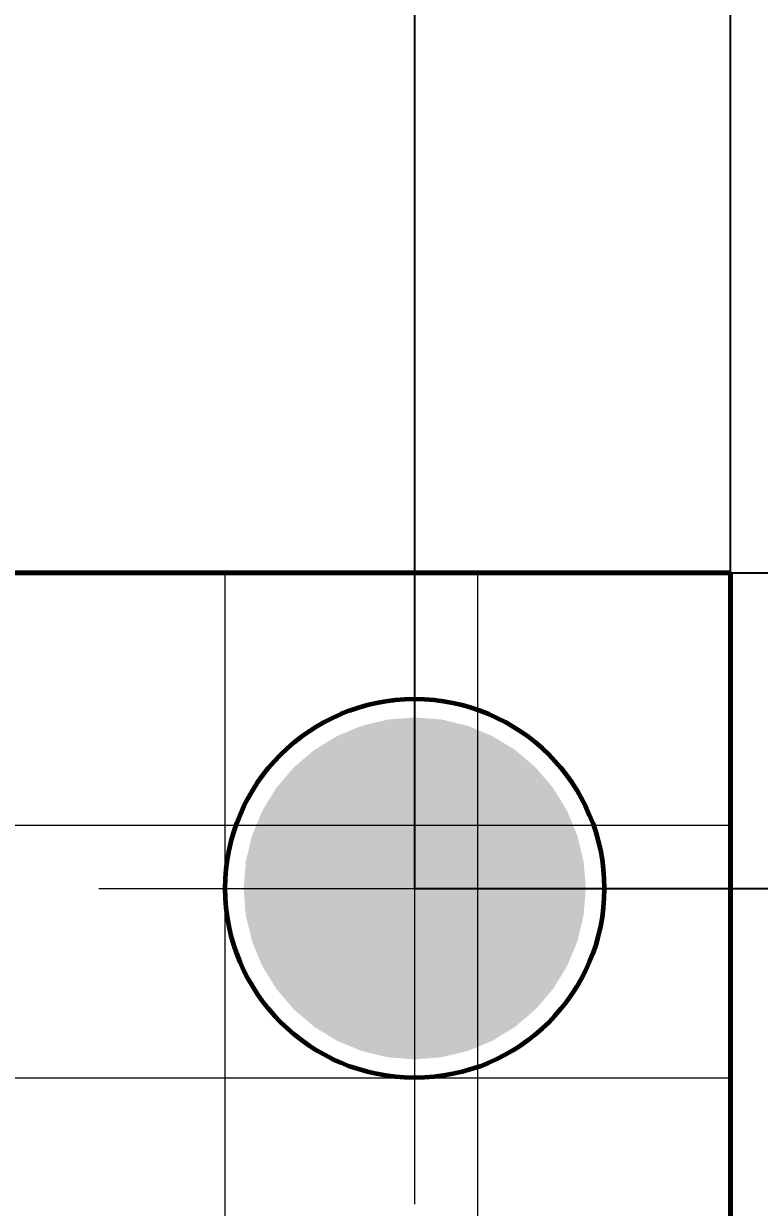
# Model space of a CAD drawing. Extents: x 260 to 1101, y 70 to 664.
# Drawn here: x 598.93 to 610.58, y 551.93 to 570.67 of the extents above; entities that cross this region are included whole.
import ezdxf

# ---------------------------------------------------------------- set-up
doc = ezdxf.new("R2010")
doc.units = 0
doc.header["$MEASUREMENT"] = 0
doc.layers.get('0').update_dxf_attribs({"linetype": 'CONTINUOUS', "lineweight": 15})
doc.layers.get('DEFPOINTS').update_dxf_attribs({"linetype": 'CONTINUOUS'})
doc.layers.add('PDF _Геометрия', color=7, linetype='CONTINUOUS')
doc.layers.add('PDF _Сплошная заливка', color=7, linetype='CONTINUOUS')
doc.styles.add('GOST type A0', font='', dxfattribs={"oblique": 15, "height": 3.5})
doc.styles.get('GOST type A0').set_extended_font_data('GOST type A')
doc.dimstyles.new('ГОСТ type A', dxfattribs={"dimtxt": 3.5, "dimasz": 3, "dimexe": 2, "dimexo": 0, "dimgap": 1, "dimtad": 1, "dimtoh": 1, "dimtxsty": 'GOST type A0', "dimcen": 0, "dimazin": 2, "dimtfac": 1, "dimtmove": 0, "dimatfit": 3, "dimfxl": 1, "dimarcsym": 0})

# ---------------------------------------------------------------- blocks, each defined once
blk = doc.blocks.new('*D4')
at = {"color": 0, "lineweight": -2, "transparency": 16777216}
for p, q in [((370.082, 561.979), (370.082, 583.979)), ((610.126, 561.979), (610.126, 583.979)), ((373.082, 581.979), (607.126, 581.979))]:
    blk.add_line(p, q, dxfattribs=at)
at = {"color": 0, "transparency": 16777216}
for points in [[(373.082, 582.479), (373.082, 581.479), (370.082, 581.979)], [(607.126, 582.479), (607.126, 581.479), (610.126, 581.979)]]:
    blk.add_solid(points, dxfattribs=at)
at = {"layer": 'DEFPOINTS', "color": 0, "transparency": 16777216}
for p in [(610.126, 581.979), (370.082, 561.979), (610.126, 561.979)]:
    blk.add_point(p, dxfattribs=at)
at = {"color": 0, "transparency": 16777216, "insert": (490.104, 584.992), "char_height": 3.5, "attachment_point": 5, "style": 'GOST type A0'}
blk.add_mtext('120±0,1', dxfattribs=at)
blk = doc.blocks.new('*D5')
at = {"color": 0, "lineweight": -2, "transparency": 16777216}
for p, q in [((375.083, 556.979), (375.083, 573.979)), ((605.126, 556.979), (605.126, 573.979)), ((378.083, 571.979), (602.126, 571.979))]:
    blk.add_line(p, q, dxfattribs=at)
at = {"color": 0, "transparency": 16777216}
for points in [[(378.083, 572.479), (378.083, 571.479), (375.083, 571.979)], [(602.126, 572.479), (602.126, 571.479), (605.126, 571.979)]]:
    blk.add_solid(points, dxfattribs=at)
at = {"layer": 'DEFPOINTS', "color": 0, "transparency": 16777216}
for p in [(605.126, 571.979), (375.083, 556.979), (605.126, 556.979)]:
    blk.add_point(p, dxfattribs=at)
at = {"color": 0, "transparency": 16777216, "insert": (490.104, 574.729), "char_height": 3.5, "attachment_point": 5, "style": 'GOST type A0'}
blk.add_mtext('115', dxfattribs=at)
blk = doc.blocks.new('*D6')
at = {"color": 0, "lineweight": -2, "transparency": 16777216}
for p, q in [((605.125, 556.979), (622.126, 556.979)), ((620.126, 553.979), (620.126, 409.979)), ((605.125, 406.979), (622.126, 406.979))]:
    blk.add_line(p, q, dxfattribs=at)
at = {"color": 0, "transparency": 16777216}
for points in [[(619.626, 553.979), (620.626, 553.979), (620.126, 556.979)], [(619.626, 409.979), (620.626, 409.979), (620.126, 406.979)]]:
    blk.add_solid(points, dxfattribs=at)
at = {"layer": 'DEFPOINTS', "color": 0, "transparency": 16777216}
for p in [(605.125, 556.979), (605.125, 406.979), (620.126, 406.979)]:
    blk.add_point(p, dxfattribs=at)
at = {"color": 0, "transparency": 16777216, "insert": (617.376, 481.979), "char_height": 3.5, "attachment_point": 5, "rotation": 90, "style": 'GOST type A0'}
blk.add_mtext('75', dxfattribs=at)
blk = doc.blocks.new('*D7')
at = {"color": 0, "lineweight": -2, "transparency": 16777216}
for p, q in [((610.126, 561.979), (632.126, 561.979)), ((630.126, 558.979), (630.126, 404.979)), ((610.126, 401.979), (632.126, 401.979))]:
    blk.add_line(p, q, dxfattribs=at)
at = {"color": 0, "transparency": 16777216}
for points in [[(629.626, 558.979), (630.626, 558.979), (630.126, 561.979)], [(629.626, 404.979), (630.626, 404.979), (630.126, 401.979)]]:
    blk.add_solid(points, dxfattribs=at)
at = {"layer": 'DEFPOINTS', "color": 0, "transparency": 16777216}
for p in [(610.126, 561.979), (610.126, 401.979), (630.126, 401.979)]:
    blk.add_point(p, dxfattribs=at)
at = {"color": 0, "transparency": 16777216, "insert": (627.114, 481.979), "char_height": 3.5, "attachment_point": 5, "rotation": 90, "style": 'GOST type A0'}
blk.add_mtext('80±0,1', dxfattribs=at)
blk = doc.blocks.new('*D8')
at = {"color": 0, "lineweight": -2, "transparency": 16777216}
for p, q in [((605.126, 556.979), (605.126, 573.979)), ((610.126, 556.979), (610.126, 573.979)), ((602.126, 571.979), (599.126, 571.979)), ((605.126, 571.979), (610.126, 571.979)), ((613.126, 571.979), (616.126, 571.979))]:
    blk.add_line(p, q, dxfattribs=at)
at = {"color": 0, "transparency": 16777216}
for points in [[(602.126, 572.479), (602.126, 571.479), (605.126, 571.979)], [(613.126, 572.479), (613.126, 571.479), (610.126, 571.979)]]:
    blk.add_solid(points, dxfattribs=at)
at = {"layer": 'DEFPOINTS', "color": 0, "transparency": 16777216}
for p in [(610.126, 571.979), (605.126, 556.979), (610.126, 556.979)]:
    blk.add_point(p, dxfattribs=at)
at = {"color": 0, "transparency": 16777216, "insert": (607.626, 574.992), "char_height": 3.5, "attachment_point": 5, "style": 'GOST type A0'}
blk.add_mtext('2,5', dxfattribs=at)
blk = doc.blocks.new('*D9')
at = {"color": 0, "lineweight": -2, "transparency": 16777216}
for p, q in [((620.126, 564.979), (620.126, 567.979)), ((605.126, 561.979), (622.126, 561.979)), ((620.126, 556.979), (620.126, 561.979)), ((605.126, 556.979), (622.126, 556.979)), ((620.126, 553.979), (620.126, 550.979))]:
    blk.add_line(p, q, dxfattribs=at)
at = {"color": 0, "transparency": 16777216}
for points in [[(619.626, 564.979), (620.626, 564.979), (620.126, 561.979)], [(619.626, 553.979), (620.626, 553.979), (620.126, 556.979)]]:
    blk.add_solid(points, dxfattribs=at)
at = {"layer": 'DEFPOINTS', "color": 0, "transparency": 16777216}
for p in [(605.126, 561.979), (620.126, 561.979), (605.126, 556.979)]:
    blk.add_point(p, dxfattribs=at)
at = {"color": 0, "transparency": 16777216, "insert": (617.114, 559.479), "char_height": 3.5, "attachment_point": 5, "rotation": 90, "style": 'GOST type A0'}
blk.add_mtext('2,5', dxfattribs=at)

msp = doc.modelspace()

# ---------------------------------------------------------------- hatches: boundary and pattern name
at = {"layer": 'PDF _Сплошная заливка', "true_color": 0xffffff, "transparency": 33554559}
for points in [[(602.417, 556.979), (602.45, 557.403), (602.549, 557.816), (602.712, 558.209), (602.934, 558.571), (603.21, 558.894), (603.533, 559.17), (603.896, 559.392), (604.288, 559.555), (604.702, 559.654), (605.126, 559.687), (605.126, 556.979)], [(605.126, 559.687), (605.549, 559.654), (605.963, 559.555), (606.355, 559.392), (606.718, 559.17), (607.041, 558.894), (607.317, 558.571), (607.539, 558.209), (607.702, 557.816), (607.801, 557.403), (607.834, 556.979), (605.126, 556.979)], [(605.126, 554.271), (604.702, 554.304), (604.288, 554.403), (603.896, 554.566), (603.533, 554.788), (603.21, 555.064), (602.934, 555.387), (602.712, 555.749), (602.549, 556.142), (602.45, 556.555), (602.417, 556.979), (605.126, 556.979)]]:
    msp.add_hatch(color=7, dxfattribs=at).paths.add_polyline_path(points)
at = {"layer": 'PDF _Сплошная заливка', "transparency": 33554559}
msp.add_hatch(color=256, dxfattribs=at).paths.add_polyline_path([(605.126, 556.979), (607.834, 556.979), (607.801, 556.555), (607.702, 556.142), (607.539, 555.749), (607.317, 555.387), (607.041, 555.064), (606.718, 554.788), (606.355, 554.566), (605.963, 554.403), (605.549, 554.304), (605.126, 554.271)])

# ---------------------------------------------------------------- linework, layer by layer
msp.add_line((610.126, 561.979), (620.126, 561.979))
at = {"layer": 'PDF _Геометрия', "lineweight": 20}
for points in [[(367.601, 401.979), (370.082, 401.979), (610.126, 401.979), (610.126, 561.979), (370.082, 561.979)], [(368.842, 401.979), (370.082, 401.979), (370.082, 561.979), (610.126, 561.979), (610.126, 401.979)], [(602.125, 399.499), (602.125, 401.979), (602.125, 561.979)], [(605.126, 551.979), (605.126, 561.979)], [(606.126, 400.739), (606.126, 401.979), (606.126, 561.979)], [(605.126, 552.279), (605.126, 561.679)], [(368.842, 557.979), (370.082, 557.979), (610.126, 557.979)], [(600.125, 556.979), (610.126, 556.979)], [(600.425, 556.979), (609.826, 556.979)], [(367.601, 553.979), (370.082, 553.979), (610.126, 553.979)]]:
    msp.add_lwpolyline(points, dxfattribs=at)
at = {"layer": 'PDF _Геометрия', "lineweight": 60}
for points in [[(370.082, 561.979), (370.082, 401.979), (610.126, 401.979), (610.126, 561.979)], [(610.126, 401.979), (370.082, 401.979), (610.126, 401.979), (610.126, 561.979)], [(610.126, 561.979), (370.082, 561.979), (370.082, 401.979), (370.082, 561.979)]]:
    msp.add_lwpolyline(points, close=True, dxfattribs=at)
for points in [[(370.082, 561.979), (610.126, 561.979)], [(610.126, 401.979), (610.126, 561.979)]]:
    msp.add_lwpolyline(points, dxfattribs=at)
at = {"layer": 'PDF _Геометрия', "lineweight": 0}
for points in [[(605.126, 561.979), (605.126, 561.979)], [(605.126, 561.979), (605.126, 561.979)], [(605.126, 561.979), (605.126, 561.979)], [(605.126, 561.979), (605.126, 561.979)], [(605.126, 561.979), (605.126, 561.979)], [(605.126, 561.979), (605.126, 561.979)], [(605.126, 561.979), (605.126, 561.979)], [(605.126, 561.979), (605.126, 561.979)], [(605.126, 561.979), (605.126, 561.979)], [(605.126, 561.979), (605.126, 561.979)], [(605.126, 561.979), (605.126, 561.979)], [(605.126, 561.979), (605.126, 561.979)], [(605.126, 561.979), (605.126, 561.979)], [(605.126, 561.979), (605.126, 561.979)], [(605.126, 561.979), (605.126, 561.979)], [(605.126, 561.979), (605.126, 561.979)], [(605.126, 561.979), (605.126, 561.979)], [(605.126, 561.979), (605.126, 561.979)], [(605.126, 561.979), (605.126, 561.979)], [(605.126, 561.979), (605.126, 561.979)], [(605.126, 561.979), (605.126, 561.979)], [(605.126, 561.979), (605.126, 561.979)], [(605.126, 561.979), (605.126, 561.979)], [(605.126, 561.979), (605.126, 561.979)], [(605.126, 561.979), (605.126, 561.979)], [(605.126, 561.979), (605.126, 561.979)], [(605.126, 561.979), (605.126, 561.979)], [(605.126, 561.979), (605.126, 561.979)], [(605.126, 561.979), (605.126, 561.979)], [(605.126, 561.979), (605.126, 561.979)], [(605.126, 561.979), (605.126, 561.979)], [(605.126, 561.979), (605.126, 561.979)], [(605.126, 561.979), (605.126, 561.979)], [(605.126, 561.979), (605.126, 561.979)], [(605.126, 561.979), (605.126, 561.979)], [(605.126, 561.979), (605.126, 561.979)], [(605.126, 561.979), (605.126, 561.979)], [(605.126, 561.979), (605.126, 561.979)], [(605.126, 561.979), (605.126, 561.979)], [(605.126, 561.979), (605.126, 561.979)], [(605.126, 561.979), (605.126, 561.979)], [(605.126, 561.979), (605.126, 561.979)], [(605.126, 561.979), (605.126, 561.979)], [(605.126, 561.979), (605.126, 561.979)], [(605.126, 561.979), (605.126, 561.979)], [(605.126, 561.979), (605.126, 561.979)], [(605.126, 561.979), (605.126, 561.979)], [(605.126, 561.979), (605.126, 561.979)], [(605.126, 561.979), (605.126, 561.979)], [(605.126, 561.979), (605.126, 561.979)], [(605.126, 561.979), (605.126, 561.979)], [(605.126, 561.979), (605.126, 561.979)], [(605.126, 561.979), (605.126, 561.979)], [(605.126, 561.979), (605.126, 561.979)], [(605.126, 561.979), (605.126, 561.979)], [(605.126, 561.979), (605.126, 561.979)], [(605.126, 561.979), (605.126, 561.979)], [(605.126, 561.979), (605.126, 561.979)], [(605.126, 561.979), (605.126, 561.979)], [(605.126, 561.979), (605.126, 561.979)], [(605.126, 561.979), (605.126, 561.979)], [(605.126, 561.979), (605.126, 561.979)], [(605.126, 561.979), (605.126, 561.979)], [(605.126, 561.979), (605.126, 561.979)], [(605.126, 561.979), (605.126, 561.979)], [(605.126, 561.979), (605.126, 561.979)], [(605.126, 561.979), (605.126, 561.979)], [(605.126, 561.979), (605.126, 561.979)], [(605.126, 561.979), (605.126, 561.979)], [(605.126, 561.979), (605.126, 561.979)], [(605.126, 561.979), (605.126, 561.979)], [(605.126, 561.979), (605.126, 561.979)], [(605.126, 561.979), (605.126, 561.979)], [(605.126, 561.979), (605.126, 561.979)], [(605.126, 561.979), (605.126, 561.979)], [(605.126, 561.979), (605.126, 561.979)], [(605.126, 561.979), (605.126, 561.979)], [(605.126, 561.979), (605.126, 561.979)], [(605.126, 561.979), (605.126, 561.979)], [(605.126, 561.979), (605.126, 561.979)], [(605.126, 561.979), (605.126, 561.979)], [(605.126, 561.979), (605.126, 561.979)], [(605.126, 561.979), (605.126, 561.979)], [(605.126, 561.979), (605.126, 561.979)], [(605.126, 561.979), (605.126, 561.979)], [(605.126, 561.979), (605.126, 561.979)], [(605.126, 561.979), (605.126, 561.979)], [(605.126, 561.979), (605.126, 561.979)], [(605.126, 561.979), (605.126, 561.979)], [(605.126, 561.979), (605.126, 561.979)], [(605.126, 561.979), (605.126, 561.979)], [(605.126, 561.979), (605.126, 561.979)], [(605.126, 561.979), (605.126, 561.979)], [(605.126, 561.979), (605.126, 561.979)], [(605.126, 561.979), (605.126, 561.979)], [(605.126, 561.979), (605.126, 561.979)], [(605.126, 561.979), (605.126, 561.979)], [(605.126, 561.979), (605.126, 561.979)], [(605.126, 561.979), (605.126, 561.979)], [(605.126, 561.979), (605.126, 561.979)], [(605.126, 561.979), (605.126, 561.979)], [(605.126, 561.979), (605.126, 561.979)], [(605.126, 561.979), (605.126, 561.979)], [(605.126, 561.979), (605.126, 561.979)], [(605.126, 561.979), (605.126, 561.979)], [(605.126, 561.979), (605.126, 561.979)], [(605.126, 561.979), (605.126, 561.979)], [(605.126, 561.979), (605.126, 561.979)], [(605.126, 561.979), (605.126, 561.979)], [(605.126, 561.979), (605.126, 561.979)], [(605.126, 561.979), (605.126, 561.979)], [(605.126, 561.979), (605.126, 561.979)], [(605.126, 561.979), (605.126, 561.979)], [(605.126, 561.979), (605.126, 561.979)], [(605.126, 561.979), (605.126, 561.979)], [(605.126, 561.979), (605.126, 561.979)], [(605.126, 561.979), (605.126, 561.979)], [(605.126, 561.979), (605.126, 561.979)], [(605.126, 561.979), (605.126, 561.979)], [(605.126, 561.979), (605.126, 561.979)], [(605.126, 561.979), (605.126, 561.979)], [(605.126, 561.979), (605.126, 561.979)], [(605.126, 561.979), (605.126, 561.979)], [(605.126, 561.979), (605.126, 561.979)], [(605.126, 561.979), (605.126, 561.979)], [(605.126, 561.979), (605.126, 561.979)], [(605.126, 561.979), (605.126, 561.979)], [(605.126, 561.979), (605.126, 561.979)], [(605.126, 561.979), (605.126, 561.979)], [(605.126, 561.979), (605.126, 561.979)], [(605.126, 561.979), (605.126, 561.979)], [(605.126, 561.979), (605.126, 561.979)], [(605.126, 561.979), (605.126, 561.979)], [(605.126, 561.979), (605.126, 561.979)], [(605.126, 561.979), (605.126, 561.979)], [(605.126, 561.979), (605.126, 561.979)], [(605.126, 561.979), (605.126, 561.979)], [(605.126, 561.979), (605.126, 561.979)], [(605.126, 561.979), (605.126, 561.979)], [(605.126, 561.979), (605.126, 561.979)], [(605.126, 561.979), (605.126, 561.979)], [(605.126, 561.979), (605.126, 561.979)], [(605.126, 561.979), (605.126, 561.979)], [(605.126, 561.979), (605.126, 561.979)], [(605.126, 561.979), (605.126, 561.979)], [(605.126, 561.979), (605.126, 561.979)], [(605.126, 561.979), (605.126, 561.979)], [(605.126, 561.979), (605.126, 561.979)], [(605.126, 561.979), (605.126, 561.979)], [(605.126, 561.979), (605.126, 561.979)], [(605.126, 561.979), (605.126, 561.979)], [(605.126, 561.979), (605.126, 561.979)], [(605.126, 561.979), (605.126, 561.979)], [(605.126, 561.979), (605.126, 561.979)], [(605.126, 561.979), (605.126, 561.979)], [(605.126, 561.979), (605.126, 561.979)], [(605.126, 561.979), (605.126, 561.979)], [(605.126, 561.979), (605.126, 561.979)], [(605.126, 561.979), (605.126, 561.979)], [(605.126, 561.979), (605.126, 561.979)], [(605.126, 561.979), (605.126, 561.979)], [(605.126, 561.979), (605.126, 561.979)], [(605.126, 561.979), (605.126, 561.979)], [(605.126, 561.979), (605.126, 561.979)], [(605.126, 561.979), (605.126, 561.979)], [(605.126, 561.979), (605.126, 561.979)], [(605.126, 561.979), (605.126, 561.979)], [(605.126, 561.979), (605.126, 561.979)], [(605.126, 561.979), (605.126, 561.979)], [(605.126, 561.979), (605.126, 561.979)], [(605.126, 561.979), (605.126, 561.979)], [(605.126, 561.979), (605.126, 561.979)], [(605.126, 561.979), (605.126, 561.979)], [(605.126, 561.979), (605.126, 561.979)], [(605.126, 561.979), (605.126, 561.979)], [(605.126, 561.979), (605.126, 561.979)], [(605.126, 561.979), (605.126, 561.979)], [(605.126, 561.979), (605.126, 561.979)], [(605.126, 561.979), (605.126, 561.979)], [(605.126, 561.979), (605.126, 561.979)], [(605.126, 561.979), (605.126, 561.979)], [(605.126, 561.979), (605.126, 561.979)], [(605.126, 561.979), (605.126, 561.979)], [(605.126, 561.979), (605.126, 561.979)], [(605.126, 561.979), (605.126, 561.979)], [(605.126, 561.979), (605.126, 561.979)], [(605.126, 561.979), (605.126, 561.979)], [(605.126, 561.979), (605.126, 561.979)], [(605.126, 561.979), (605.126, 561.979)], [(605.126, 561.979), (605.126, 561.979)], [(605.126, 561.979), (605.126, 561.979)], [(605.126, 561.979), (605.126, 561.979)], [(605.126, 561.979), (605.126, 561.979)], [(605.126, 561.979), (605.126, 561.979)], [(605.126, 561.979), (605.126, 561.979)], [(605.126, 561.979), (605.126, 561.979)], [(605.126, 561.979), (605.126, 561.979)], [(605.126, 561.979), (605.126, 561.979)], [(605.126, 561.979), (605.126, 561.979)], [(605.126, 561.979), (605.126, 561.979)], [(605.126, 561.979), (605.126, 561.979)], [(605.126, 561.979), (605.126, 561.979)], [(605.126, 561.979), (605.126, 561.979)], [(605.126, 561.979), (605.126, 561.979)], [(605.126, 561.979), (605.126, 561.979)], [(605.126, 561.979), (605.126, 561.979)], [(605.126, 561.979), (605.126, 561.979)], [(605.126, 561.979), (605.126, 561.979)], [(605.126, 561.979), (605.126, 561.979)], [(605.126, 561.979), (605.126, 561.979)], [(605.126, 561.979), (605.126, 561.979)], [(605.126, 561.979), (605.126, 561.979)], [(605.126, 561.979), (605.126, 561.979)], [(605.126, 561.979), (605.126, 561.979)], [(605.126, 561.979), (605.126, 561.979)], [(605.126, 561.979), (605.126, 561.979)], [(605.126, 561.979), (605.126, 561.979)], [(605.126, 561.979), (605.126, 561.979)], [(605.126, 561.979), (605.126, 561.979)], [(605.126, 561.979), (605.126, 561.979)], [(605.126, 561.979), (605.126, 561.979)], [(605.126, 561.979), (605.126, 561.979)], [(605.126, 561.979), (605.126, 561.979)], [(605.126, 561.979), (605.126, 561.979)], [(605.126, 561.979), (605.126, 561.979)], [(605.126, 561.979), (605.126, 561.979)], [(605.126, 561.979), (605.126, 561.979)], [(605.126, 561.979), (605.126, 561.979)], [(605.126, 561.979), (605.126, 561.979)], [(605.126, 561.979), (605.126, 561.979)], [(605.126, 561.979), (605.126, 561.979)], [(605.126, 561.979), (605.126, 561.979)], [(605.126, 561.979), (605.126, 561.979)], [(605.126, 561.979), (605.126, 561.979)], [(605.126, 561.979), (605.126, 561.979)], [(605.126, 561.979), (605.126, 561.979)], [(605.126, 561.979), (605.126, 561.979)], [(605.126, 561.979), (605.126, 561.979)], [(605.126, 561.979), (605.126, 561.979)], [(605.126, 561.979), (605.126, 561.979)], [(605.126, 561.979), (605.126, 561.979)], [(605.126, 561.979), (605.126, 561.979)], [(605.126, 561.979), (605.126, 561.979)], [(605.126, 561.979), (605.126, 561.979)], [(605.126, 561.979), (605.126, 561.979)], [(605.126, 561.979), (605.126, 561.979)], [(605.126, 561.979), (605.126, 561.979)], [(605.126, 561.979), (605.126, 561.979)], [(605.126, 561.979), (605.126, 561.979)], [(605.126, 561.979), (605.126, 561.979)], [(605.126, 561.979), (605.126, 561.979)], [(605.126, 561.979), (605.126, 561.979)], [(605.126, 561.979), (605.126, 561.979)], [(605.126, 561.979), (605.126, 561.979)], [(605.126, 561.979), (605.126, 561.979)], [(605.126, 561.979), (605.126, 561.979)], [(605.126, 561.979), (605.126, 561.979)], [(605.126, 561.979), (605.126, 561.979)], [(605.126, 561.979), (605.126, 561.979)], [(605.126, 561.979), (605.126, 561.979)], [(605.126, 561.979), (605.126, 561.979)], [(605.126, 561.979), (605.126, 561.979)], [(605.126, 561.979), (605.126, 561.979)], [(605.126, 561.979), (605.126, 561.979)], [(605.126, 561.979), (605.126, 561.979)], [(605.126, 561.979), (605.126, 561.979)], [(605.126, 561.979), (605.126, 561.979)], [(605.126, 561.979), (605.126, 561.979)], [(605.126, 561.979), (605.126, 561.979)], [(605.126, 561.979), (605.126, 561.979)], [(605.126, 561.979), (605.126, 561.979)], [(605.126, 561.979), (605.126, 561.979)], [(605.126, 561.979), (605.126, 561.979)], [(605.126, 561.979), (605.126, 561.979)], [(605.126, 561.979), (605.126, 561.979)], [(605.126, 561.979), (605.126, 561.979)], [(605.126, 561.979), (605.126, 561.979)], [(605.126, 561.979), (605.126, 561.979)], [(605.126, 561.979), (605.126, 561.979)], [(605.126, 561.979), (605.126, 561.979)], [(605.126, 561.979), (605.126, 561.979)], [(605.126, 561.979), (605.126, 561.979)], [(605.126, 561.979), (605.126, 561.979)], [(605.126, 561.979), (605.126, 561.979)], [(605.126, 561.979), (605.126, 561.979)], [(605.126, 561.979), (605.126, 561.979)], [(605.126, 561.979), (605.126, 561.979)], [(605.126, 561.979), (605.126, 561.979)], [(605.126, 561.979), (605.126, 561.979)], [(605.126, 561.979), (605.126, 561.979)], [(605.126, 561.979), (605.126, 561.979)], [(605.126, 561.979), (605.126, 561.979)], [(605.126, 561.979), (605.126, 561.979)], [(605.126, 561.979), (605.126, 561.979)], [(605.126, 561.979), (605.126, 561.979)], [(605.126, 561.979), (605.126, 561.979)], [(605.126, 561.979), (605.126, 561.979)], [(605.126, 561.979), (605.126, 561.979)], [(605.126, 561.979), (605.126, 561.979)], [(605.126, 561.979), (605.126, 561.979)], [(605.126, 561.979), (605.126, 561.979)], [(605.126, 561.979), (605.126, 561.979)], [(605.126, 561.979), (605.126, 561.979)], [(605.126, 561.979), (605.126, 561.979)], [(605.126, 561.979), (605.126, 561.979)], [(605.126, 561.979), (605.126, 561.979)], [(605.126, 561.979), (605.126, 561.979)], [(605.126, 561.979), (605.126, 561.979)], [(605.126, 561.979), (605.126, 561.979)], [(605.126, 561.979), (605.126, 561.979)], [(605.126, 561.979), (605.126, 561.979)], [(605.126, 561.979), (605.126, 561.979)], [(605.126, 561.979), (605.126, 561.979)], [(605.126, 561.979), (605.126, 561.979)], [(605.126, 561.979), (605.126, 561.979)], [(605.126, 561.979), (605.126, 561.979)], [(605.126, 561.979), (605.126, 561.979)], [(605.126, 561.979), (605.126, 561.979)], [(605.126, 561.979), (605.126, 561.979)], [(605.126, 561.979), (605.126, 561.979)], [(605.126, 561.979), (605.126, 561.979)], [(605.126, 561.979), (605.126, 561.979)], [(605.126, 561.979), (605.126, 561.979)], [(605.126, 561.979), (605.126, 561.979)], [(605.126, 561.979), (605.126, 561.979)], [(605.126, 561.979), (605.126, 561.979)], [(605.126, 561.979), (605.126, 561.979)], [(605.126, 561.979), (605.126, 561.979)], [(605.126, 561.979), (605.126, 561.979)], [(605.126, 561.979), (605.126, 561.979)], [(605.126, 561.979), (605.126, 561.979)], [(605.126, 561.979), (605.126, 561.979)], [(605.126, 561.979), (605.126, 561.979)], [(605.126, 561.979), (605.126, 561.979)], [(605.126, 561.979), (605.126, 561.979)], [(605.126, 561.979), (605.126, 561.979)], [(605.126, 561.979), (605.126, 561.979)], [(605.126, 561.979), (605.126, 561.979)], [(605.126, 561.979), (605.126, 561.979)], [(605.126, 561.979), (605.126, 561.979)], [(605.126, 561.979), (605.126, 561.979)], [(605.126, 561.979), (605.126, 561.979)], [(605.126, 561.979), (605.126, 561.979)], [(605.126, 561.979), (605.126, 561.979)], [(605.126, 561.979), (605.126, 561.979)], [(605.126, 561.979), (605.126, 561.979)], [(605.126, 561.979), (605.126, 561.979)], [(605.126, 561.979), (605.126, 561.979)], [(605.126, 561.979), (605.126, 561.979)], [(605.126, 561.979), (605.126, 561.979)], [(605.126, 561.979), (605.126, 561.979)], [(605.126, 561.979), (605.126, 561.979)], [(605.126, 561.979), (605.126, 561.979)], [(605.126, 561.979), (605.126, 561.979)], [(605.126, 561.979), (605.126, 561.979)], [(605.126, 561.979), (605.126, 561.979)], [(605.126, 561.979), (605.126, 561.979)], [(605.126, 561.979), (605.126, 561.979)], [(605.126, 561.979), (605.126, 561.979)], [(605.126, 561.979), (605.126, 561.979)], [(605.126, 561.979), (605.126, 561.979)], [(605.126, 561.979), (605.126, 561.979)], [(605.126, 561.979), (605.126, 561.979)], [(605.126, 561.979), (605.126, 561.979)], [(605.126, 561.979), (605.126, 561.979)], [(605.126, 561.979), (605.126, 561.979)], [(605.126, 561.979), (605.126, 561.979)], [(605.126, 561.979), (605.126, 561.979)], [(605.126, 561.979), (605.126, 561.979)], [(605.126, 561.979), (605.126, 561.979)], [(605.126, 561.979), (605.126, 561.979)], [(605.126, 561.979), (605.126, 561.979)], [(605.126, 561.979), (605.126, 561.979)], [(605.126, 561.979), (605.126, 561.979)], [(605.126, 561.979), (605.126, 561.979)], [(605.126, 561.979), (605.126, 561.979)], [(605.126, 561.979), (605.126, 561.979)], [(605.126, 561.979), (605.126, 561.979)], [(605.126, 561.979), (605.126, 561.979)], [(605.126, 561.979), (605.126, 561.979)], [(605.126, 561.979), (605.126, 561.979)], [(605.126, 561.979), (605.126, 561.979)], [(605.126, 561.979), (605.126, 561.979)], [(605.126, 561.979), (605.126, 561.979)], [(605.126, 561.979), (605.126, 561.979)], [(605.126, 561.979), (605.126, 561.979)], [(605.126, 561.979), (605.126, 561.979)], [(605.126, 561.979), (605.126, 561.979)], [(605.126, 561.979), (605.126, 561.979)], [(605.126, 561.979), (605.126, 561.979)], [(605.126, 561.979), (605.126, 561.979)], [(605.126, 561.979), (605.126, 561.979)], [(605.126, 561.979), (605.126, 561.979)], [(605.126, 561.979), (605.126, 561.979)], [(605.126, 561.979), (605.126, 561.979)], [(605.126, 561.979), (605.126, 561.979)], [(605.126, 561.979), (605.126, 561.979)], [(605.126, 561.979), (605.126, 561.979)], [(605.126, 561.979), (605.126, 561.979)], [(605.126, 561.979), (605.126, 561.979)], [(605.126, 561.979), (605.126, 561.979)], [(605.126, 561.979), (605.126, 561.979)], [(605.126, 561.979), (605.126, 561.979)], [(605.126, 561.979), (605.126, 561.979)], [(605.126, 561.979), (605.126, 561.979)], [(605.126, 561.979), (605.126, 561.979)], [(605.126, 561.979), (605.126, 561.979)], [(605.126, 561.979), (605.126, 561.979)], [(605.126, 561.979), (605.126, 561.979)], [(605.126, 561.979), (605.126, 561.979)], [(605.126, 561.979), (605.126, 561.979)], [(605.126, 561.979), (605.126, 561.979)], [(605.126, 561.979), (605.126, 561.979)], [(605.126, 561.979), (605.126, 561.979)], [(605.126, 561.979), (605.126, 561.979)], [(605.126, 561.979), (605.126, 561.979)], [(605.126, 561.979), (605.126, 561.979)], [(605.126, 561.979), (605.126, 561.979)], [(605.126, 561.979), (605.126, 561.979)], [(605.126, 561.979), (605.126, 561.979)], [(605.126, 561.979), (605.126, 561.979)], [(605.126, 561.979), (605.126, 561.979)], [(605.126, 561.979), (605.126, 561.979)], [(605.126, 561.979), (605.126, 561.979)], [(605.126, 561.979), (605.126, 561.979)], [(605.126, 561.979), (605.126, 561.979)], [(605.126, 561.979), (605.126, 561.979)], [(605.126, 561.979), (605.126, 561.979)], [(605.126, 561.979), (605.126, 561.979)], [(605.126, 561.979), (605.126, 561.979)], [(605.126, 561.979), (605.126, 561.979)], [(605.126, 561.979), (605.126, 561.979)], [(605.126, 561.979), (605.126, 561.979)], [(605.126, 561.979), (605.126, 561.979)], [(605.126, 561.979), (605.126, 561.979)], [(605.126, 561.979), (605.126, 561.979)], [(605.126, 561.979), (605.126, 561.979)], [(605.126, 561.979), (605.126, 561.979)], [(605.126, 561.979), (605.126, 561.979)], [(605.126, 561.979), (605.126, 561.979)], [(605.126, 561.979), (605.126, 561.979)], [(605.126, 561.979), (605.126, 561.979)], [(605.126, 561.979), (605.126, 561.979)], [(605.126, 561.979), (605.126, 561.979)], [(605.126, 561.979), (605.126, 561.979)], [(605.126, 561.979), (605.126, 561.979)], [(605.126, 561.979), (605.126, 561.979)], [(605.126, 561.979), (605.126, 561.979)], [(605.126, 561.979), (605.126, 561.979)], [(605.126, 561.979), (605.126, 561.979)], [(605.126, 561.979), (605.126, 561.979)], [(605.126, 561.979), (605.126, 561.979)], [(605.126, 561.979), (605.126, 561.979)], [(605.126, 561.979), (605.126, 561.979)], [(605.126, 561.979), (605.126, 561.979)], [(605.126, 561.979), (605.126, 561.979)], [(605.126, 561.979), (605.126, 561.979)], [(605.126, 561.979), (605.126, 561.979)], [(605.126, 561.979), (605.126, 561.979)], [(605.126, 561.979), (605.126, 561.979)], [(605.126, 561.979), (605.126, 561.979)], [(605.126, 561.979), (605.126, 561.979)], [(605.126, 561.979), (605.126, 561.979)], [(605.126, 561.979), (605.126, 561.979)], [(605.126, 561.979), (605.126, 561.979)], [(605.126, 561.979), (605.126, 561.979)], [(605.126, 561.979), (605.126, 561.979)], [(605.126, 561.979), (605.126, 561.979)], [(610.126, 556.979), (610.126, 556.979)], [(610.126, 556.979), (610.126, 556.979)], [(610.126, 556.979), (610.126, 556.979)], [(610.126, 556.979), (610.126, 556.979)], [(610.126, 556.979), (610.126, 556.979)], [(610.126, 556.979), (610.126, 556.979)], [(610.126, 556.979), (610.126, 556.979)], [(610.126, 556.979), (610.126, 556.979)], [(610.126, 556.979), (610.126, 556.979)], [(610.126, 556.979), (610.126, 556.979)], [(610.126, 556.979), (610.126, 556.979)], [(610.126, 556.979), (610.126, 556.979)], [(610.126, 556.979), (610.126, 556.979)], [(610.126, 556.979), (610.126, 556.979)], [(610.126, 556.979), (610.126, 556.979)], [(610.126, 556.979), (610.126, 556.979)], [(610.126, 556.979), (610.126, 556.979)], [(610.126, 556.979), (610.126, 556.979)], [(610.126, 556.979), (610.126, 556.979)], [(610.126, 556.979), (610.126, 556.979)], [(610.126, 556.979), (610.126, 556.979)], [(610.126, 556.979), (610.126, 556.979)], [(610.126, 556.979), (610.126, 556.979)], [(610.126, 556.979), (610.126, 556.979)], [(610.126, 556.979), (610.126, 556.979)], [(610.126, 556.979), (610.126, 556.979)], [(610.126, 556.979), (610.126, 556.979)], [(610.126, 556.979), (610.126, 556.979)], [(610.126, 556.979), (610.126, 556.979)], [(610.126, 556.979), (610.126, 556.979)], [(610.126, 556.979), (610.126, 556.979)], [(610.126, 556.979), (610.126, 556.979)], [(610.126, 556.979), (610.126, 556.979)], [(610.126, 556.979), (610.126, 556.979)], [(610.126, 556.979), (610.126, 556.979)], [(610.126, 556.979), (610.126, 556.979)], [(610.126, 556.979), (610.126, 556.979)], [(610.126, 556.979), (610.126, 556.979)], [(610.126, 556.979), (610.126, 556.979)], [(610.126, 556.979), (610.126, 556.979)], [(610.126, 556.979), (610.126, 556.979)], [(610.126, 556.979), (610.126, 556.979)], [(610.126, 556.979), (610.126, 556.979)], [(610.126, 556.979), (610.126, 556.979)], [(610.126, 556.979), (610.126, 556.979)], [(610.126, 556.979), (610.126, 556.979)], [(610.126, 556.979), (610.126, 556.979)], [(610.126, 556.979), (610.126, 556.979)], [(610.126, 556.979), (610.126, 556.979)], [(610.126, 556.979), (610.126, 556.979)], [(610.126, 556.979), (610.126, 556.979)], [(610.126, 556.979), (610.126, 556.979)], [(610.126, 556.979), (610.126, 556.979)], [(610.126, 556.979), (610.126, 556.979)], [(610.126, 556.979), (610.126, 556.979)], [(610.126, 556.979), (610.126, 556.979)], [(610.126, 556.979), (610.126, 556.979)], [(610.126, 556.979), (610.126, 556.979)], [(610.126, 556.979), (610.126, 556.979)], [(610.126, 556.979), (610.126, 556.979)], [(610.126, 556.979), (610.126, 556.979)], [(610.126, 556.979), (610.126, 556.979)], [(610.126, 556.979), (610.126, 556.979)], [(610.126, 556.979), (610.126, 556.979)], [(610.126, 556.979), (610.126, 556.979)], [(610.126, 556.979), (610.126, 556.979)], [(610.126, 556.979), (610.126, 556.979)], [(610.126, 556.979), (610.126, 556.979)], [(610.126, 556.979), (610.126, 556.979)], [(610.126, 556.979), (610.126, 556.979)], [(610.126, 556.979), (610.126, 556.979)], [(610.126, 556.979), (610.126, 556.979)], [(610.126, 556.979), (610.126, 556.979)], [(610.126, 556.979), (610.126, 556.979)], [(610.126, 556.979), (610.126, 556.979)], [(610.126, 556.979), (610.126, 556.979)], [(610.126, 556.979), (610.126, 556.979)], [(610.126, 556.979), (610.126, 556.979)], [(610.126, 556.979), (610.126, 556.979)], [(610.126, 556.979), (610.126, 556.979)], [(610.126, 556.979), (610.126, 556.979)], [(610.126, 556.979), (610.126, 556.979)], [(610.126, 556.979), (610.126, 556.979)], [(610.126, 556.979), (610.126, 556.979)], [(610.126, 556.979), (610.126, 556.979)], [(610.126, 556.979), (610.126, 556.979)], [(610.126, 556.979), (610.126, 556.979)], [(610.126, 556.979), (610.126, 556.979)], [(610.126, 556.979), (610.126, 556.979)], [(610.126, 556.979), (610.126, 556.979)], [(610.126, 556.979), (610.126, 556.979)], [(610.126, 556.979), (610.126, 556.979)], [(610.126, 556.979), (610.126, 556.979)], [(610.126, 556.979), (610.126, 556.979)], [(610.126, 556.979), (610.126, 556.979)], [(610.126, 556.979), (610.126, 556.979)], [(610.126, 556.979), (610.126, 556.979)], [(610.126, 556.979), (610.126, 556.979)], [(610.126, 556.979), (610.126, 556.979)], [(610.126, 556.979), (610.126, 556.979)], [(610.126, 556.979), (610.126, 556.979)], [(610.126, 556.979), (610.126, 556.979)], [(610.126, 556.979), (610.126, 556.979)], [(610.126, 556.979), (610.126, 556.979)], [(610.126, 556.979), (610.126, 556.979)], [(610.126, 556.979), (610.126, 556.979)], [(610.126, 556.979), (610.126, 556.979)], [(610.126, 556.979), (610.126, 556.979)], [(610.126, 556.979), (610.126, 556.979)], [(610.126, 556.979), (610.126, 556.979)], [(610.126, 556.979), (610.126, 556.979)], [(610.126, 556.979), (610.126, 556.979)], [(610.126, 556.979), (610.126, 556.979)], [(610.126, 556.979), (610.126, 556.979)], [(610.126, 556.979), (610.126, 556.979)], [(610.126, 556.979), (610.126, 556.979)], [(610.126, 556.979), (610.126, 556.979)], [(610.126, 556.979), (610.126, 556.979)], [(610.126, 556.979), (610.126, 556.979)], [(610.126, 556.979), (610.126, 556.979)], [(610.126, 556.979), (610.126, 556.979)], [(610.126, 556.979), (610.126, 556.979)], [(610.126, 556.979), (610.126, 556.979)], [(610.126, 556.979), (610.126, 556.979)], [(610.126, 556.979), (610.126, 556.979)], [(610.126, 556.979), (610.126, 556.979)], [(610.126, 556.979), (610.126, 556.979)], [(610.126, 556.979), (610.126, 556.979)], [(610.126, 556.979), (610.126, 556.979)], [(610.126, 556.979), (610.126, 556.979)], [(610.126, 556.979), (610.126, 556.979)], [(610.126, 556.979), (610.126, 556.979)], [(610.126, 556.979), (610.126, 556.979)], [(610.126, 556.979), (610.126, 556.979)], [(610.126, 556.979), (610.126, 556.979)], [(610.126, 556.979), (610.126, 556.979)], [(610.126, 556.979), (610.126, 556.979)], [(610.126, 556.979), (610.126, 556.979)], [(610.126, 556.979), (610.126, 556.979)], [(610.126, 556.979), (610.126, 556.979)], [(610.126, 556.979), (610.126, 556.979)], [(610.126, 556.979), (610.126, 556.979)], [(610.126, 556.979), (610.126, 556.979)], [(610.126, 556.979), (610.126, 556.979)], [(610.126, 556.979), (610.126, 556.979)], [(610.126, 556.979), (610.126, 556.979)], [(610.126, 556.979), (610.126, 556.979)], [(610.126, 556.979), (610.126, 556.979)], [(610.126, 556.979), (610.126, 556.979)], [(610.126, 556.979), (610.126, 556.979)], [(610.126, 556.979), (610.126, 556.979)], [(610.126, 556.979), (610.126, 556.979)], [(610.126, 556.979), (610.126, 556.979)], [(610.126, 556.979), (610.126, 556.979)], [(610.126, 556.979), (610.126, 556.979)], [(610.126, 556.979), (610.126, 556.979)], [(610.126, 556.979), (610.126, 556.979)], [(610.126, 556.979), (610.126, 556.979)], [(610.126, 556.979), (610.126, 556.979)], [(610.126, 556.979), (610.126, 556.979)], [(610.126, 556.979), (610.126, 556.979)], [(610.126, 556.979), (610.126, 556.979)], [(610.126, 556.979), (610.126, 556.979)], [(610.126, 556.979), (610.126, 556.979)], [(610.126, 556.979), (610.126, 556.979)], [(610.126, 556.979), (610.126, 556.979)], [(610.126, 556.979), (610.126, 556.979)], [(610.126, 556.979), (610.126, 556.979)], [(610.126, 556.979), (610.126, 556.979)], [(610.126, 556.979), (610.126, 556.979)], [(610.126, 556.979), (610.126, 556.979)], [(610.126, 556.979), (610.126, 556.979)], [(610.126, 556.979), (610.126, 556.979)], [(610.126, 556.979), (610.126, 556.979)], [(610.126, 556.979), (610.126, 556.979)], [(610.126, 556.979), (610.126, 556.979)], [(610.126, 556.979), (610.126, 556.979)], [(610.126, 556.979), (610.126, 556.979)], [(610.126, 556.979), (610.126, 556.979)], [(610.126, 556.979), (610.126, 556.979)], [(610.126, 556.979), (610.126, 556.979)], [(610.126, 556.979), (610.126, 556.979)], [(610.126, 556.979), (610.126, 556.979)], [(610.126, 556.979), (610.126, 556.979)], [(610.126, 556.979), (610.126, 556.979)], [(610.126, 556.979), (610.126, 556.979)], [(610.126, 556.979), (610.126, 556.979)], [(610.126, 556.979), (610.126, 556.979)], [(610.126, 556.979), (610.126, 556.979)], [(610.126, 556.979), (610.126, 556.979)], [(610.126, 556.979), (610.126, 556.979)], [(610.126, 556.979), (610.126, 556.979)], [(610.126, 556.979), (610.126, 556.979)], [(610.126, 556.979), (610.126, 556.979)], [(610.126, 556.979), (610.126, 556.979)], [(610.126, 556.979), (610.126, 556.979)], [(610.126, 556.979), (610.126, 556.979)], [(610.126, 556.979), (610.126, 556.979)], [(610.126, 556.979), (610.126, 556.979)], [(610.126, 556.979), (610.126, 556.979)], [(610.126, 556.979), (610.126, 556.979)], [(610.126, 556.979), (610.126, 556.979)], [(610.126, 556.979), (610.126, 556.979)], [(610.126, 556.979), (610.126, 556.979)], [(610.126, 556.979), (610.126, 556.979)], [(610.126, 556.979), (610.126, 556.979)], [(610.126, 556.979), (610.126, 556.979)], [(610.126, 556.979), (610.126, 556.979)], [(610.126, 556.979), (610.126, 556.979)], [(610.126, 556.979), (610.126, 556.979)], [(610.126, 556.979), (610.126, 556.979)], [(610.126, 556.979), (610.126, 556.979)], [(610.126, 556.979), (610.126, 556.979)], [(610.126, 556.979), (610.126, 556.979)], [(610.126, 556.979), (610.126, 556.979)], [(610.126, 556.979), (610.126, 556.979)], [(610.126, 556.979), (610.126, 556.979)], [(610.126, 556.979), (610.126, 556.979)], [(610.126, 556.979), (610.126, 556.979)], [(610.126, 556.979), (610.126, 556.979)], [(610.126, 556.979), (610.126, 556.979)], [(610.126, 556.979), (610.126, 556.979)], [(610.126, 556.979), (610.126, 556.979)], [(610.126, 556.979), (610.126, 556.979)], [(610.126, 556.979), (610.126, 556.979)], [(610.126, 556.979), (610.126, 556.979)], [(610.126, 556.979), (610.126, 556.979)], [(610.126, 556.979), (610.126, 556.979)], [(610.126, 556.979), (610.126, 556.979)], [(610.126, 556.979), (610.126, 556.979)], [(610.126, 556.979), (610.126, 556.979)], [(610.126, 556.979), (610.126, 556.979)], [(610.126, 556.979), (610.126, 556.979)], [(610.126, 556.979), (610.126, 556.979)], [(610.126, 556.979), (610.126, 556.979)], [(610.126, 556.979), (610.126, 556.979)], [(610.126, 556.979), (610.126, 556.979)], [(610.126, 556.979), (610.126, 556.979)], [(610.126, 556.979), (610.126, 556.979)], [(610.126, 556.979), (610.126, 556.979)], [(610.126, 556.979), (610.126, 556.979)], [(610.126, 556.979), (610.126, 556.979)], [(610.126, 556.979), (610.126, 556.979)], [(610.126, 556.979), (610.126, 556.979)], [(610.126, 556.979), (610.126, 556.979)], [(610.126, 556.979), (610.126, 556.979)], [(610.126, 556.979), (610.126, 556.979)], [(610.126, 556.979), (610.126, 556.979)], [(610.126, 556.979), (610.126, 556.979)], [(610.126, 556.979), (610.126, 556.979)], [(610.126, 556.979), (610.126, 556.979)], [(610.126, 556.979), (610.126, 556.979)], [(610.126, 556.979), (610.126, 556.979)], [(610.126, 556.979), (610.126, 556.979)], [(610.126, 556.979), (610.126, 556.979)], [(610.126, 556.979), (610.126, 556.979)], [(610.126, 556.979), (610.126, 556.979)], [(610.126, 556.979), (610.126, 556.979)], [(610.126, 556.979), (610.126, 556.979)], [(610.126, 556.979), (610.126, 556.979)], [(610.126, 556.979), (610.126, 556.979)], [(610.126, 556.979), (610.126, 556.979)], [(610.126, 556.979), (610.126, 556.979)], [(610.126, 556.979), (610.126, 556.979)], [(610.126, 556.979), (610.126, 556.979)], [(610.126, 556.979), (610.126, 556.979)], [(610.126, 556.979), (610.126, 556.979)], [(610.126, 556.979), (610.126, 556.979)], [(610.126, 556.979), (610.126, 556.979)], [(610.126, 556.979), (610.126, 556.979)], [(610.126, 556.979), (610.126, 556.979)], [(610.126, 556.979), (610.126, 556.979)], [(610.126, 556.979), (610.126, 556.979)], [(610.126, 556.979), (610.126, 556.979)], [(610.126, 556.979), (610.126, 556.979)], [(610.126, 556.979), (610.126, 556.979)], [(610.126, 556.979), (610.126, 556.979)], [(610.126, 556.979), (610.126, 556.979)], [(610.126, 556.979), (610.126, 556.979)], [(610.126, 556.979), (610.126, 556.979)], [(610.126, 556.979), (610.126, 556.979)], [(610.126, 556.979), (610.126, 556.979)], [(610.126, 556.979), (610.126, 556.979)], [(610.126, 556.979), (610.126, 556.979)], [(610.126, 556.979), (610.126, 556.979)], [(610.126, 556.979), (610.126, 556.979)], [(610.126, 556.979), (610.126, 556.979)], [(610.126, 556.979), (610.126, 556.979)], [(610.126, 556.979), (610.126, 556.979)], [(610.126, 556.979), (610.126, 556.979)], [(610.126, 556.979), (610.126, 556.979)], [(610.126, 556.979), (610.126, 556.979)], [(610.126, 556.979), (610.126, 556.979)], [(610.126, 556.979), (610.126, 556.979)], [(610.126, 556.979), (610.126, 556.979)], [(610.126, 556.979), (610.126, 556.979)], [(610.126, 556.979), (610.126, 556.979)], [(610.126, 556.979), (610.126, 556.979)], [(610.126, 556.979), (610.126, 556.979)], [(610.126, 556.979), (610.126, 556.979)], [(610.126, 556.979), (610.126, 556.979)], [(610.126, 556.979), (610.126, 556.979)], [(610.126, 556.979), (610.126, 556.979)], [(610.126, 556.979), (610.126, 556.979)], [(610.126, 556.979), (610.126, 556.979)], [(610.126, 556.979), (610.126, 556.979)], [(610.126, 556.979), (610.126, 556.979)], [(610.126, 556.979), (610.126, 556.979)], [(610.126, 556.979), (610.126, 556.979)], [(610.126, 556.979), (610.126, 556.979)], [(610.126, 556.979), (610.126, 556.979)], [(610.126, 556.979), (610.126, 556.979)], [(610.126, 556.979), (610.126, 556.979)], [(610.126, 556.979), (610.126, 556.979)], [(610.126, 556.979), (610.126, 556.979)], [(610.126, 556.979), (610.126, 556.979)], [(610.126, 556.979), (610.126, 556.979)], [(610.126, 556.979), (610.126, 556.979)], [(610.126, 556.979), (610.126, 556.979)], [(610.126, 556.979), (610.126, 556.979)], [(610.126, 556.979), (610.126, 556.979)], [(610.126, 556.979), (610.126, 556.979)], [(610.126, 556.979), (610.126, 556.979)], [(610.126, 556.979), (610.126, 556.979)], [(610.126, 556.979), (610.126, 556.979)], [(610.126, 556.979), (610.126, 556.979)], [(610.126, 556.979), (610.126, 556.979)], [(610.126, 556.979), (610.126, 556.979)], [(610.126, 556.979), (610.126, 556.979)], [(610.126, 556.979), (610.126, 556.979)], [(610.126, 556.979), (610.126, 556.979)], [(610.126, 556.979), (610.126, 556.979)], [(610.126, 556.979), (610.126, 556.979)], [(610.126, 556.979), (610.126, 556.979)], [(610.126, 556.979), (610.126, 556.979)], [(610.126, 556.979), (610.126, 556.979)], [(610.126, 556.979), (610.126, 556.979)], [(610.126, 556.979), (610.126, 556.979)], [(610.126, 556.979), (610.126, 556.979)], [(610.126, 556.979), (610.126, 556.979)], [(610.126, 556.979), (610.126, 556.979)], [(610.126, 556.979), (610.126, 556.979)], [(610.126, 556.979), (610.126, 556.979)], [(610.126, 556.979), (610.126, 556.979)], [(610.126, 556.979), (610.126, 556.979)], [(610.126, 556.979), (610.126, 556.979)], [(610.126, 556.979), (610.126, 556.979)], [(610.126, 556.979), (610.126, 556.979)], [(610.126, 556.979), (610.126, 556.979)], [(610.126, 556.979), (610.126, 556.979)], [(610.126, 556.979), (610.126, 556.979)], [(610.126, 556.979), (610.126, 556.979)], [(610.126, 556.979), (610.126, 556.979)], [(610.126, 556.979), (610.126, 556.979)], [(610.126, 556.979), (610.126, 556.979)], [(610.126, 556.979), (610.126, 556.979)], [(610.126, 556.979), (610.126, 556.979)], [(610.126, 556.979), (610.126, 556.979)], [(610.126, 556.979), (610.126, 556.979)], [(610.126, 556.979), (610.126, 556.979)], [(610.126, 556.979), (610.126, 556.979)], [(610.126, 556.979), (610.126, 556.979)], [(610.126, 556.979), (610.126, 556.979)], [(610.126, 556.979), (610.126, 556.979)], [(610.126, 556.979), (610.126, 556.979)], [(610.126, 556.979), (610.126, 556.979)], [(610.126, 556.979), (610.126, 556.979)], [(610.126, 556.979), (610.126, 556.979)], [(610.126, 556.979), (610.126, 556.979)], [(610.126, 556.979), (610.126, 556.979)], [(610.126, 556.979), (610.126, 556.979)], [(610.126, 556.979), (610.126, 556.979)], [(610.126, 556.979), (610.126, 556.979)], [(610.126, 556.979), (610.126, 556.979)], [(610.126, 556.979), (610.126, 556.979)], [(610.126, 556.979), (610.126, 556.979)], [(610.126, 556.979), (610.126, 556.979)], [(610.126, 556.979), (610.126, 556.979)], [(610.126, 556.979), (610.126, 556.979)], [(610.126, 556.979), (610.126, 556.979)], [(610.126, 556.979), (610.126, 556.979)], [(610.126, 556.979), (610.126, 556.979)], [(610.126, 556.979), (610.126, 556.979)], [(610.126, 556.979), (610.126, 556.979)], [(610.126, 556.979), (610.126, 556.979)], [(610.126, 556.979), (610.126, 556.979)], [(610.126, 556.979), (610.126, 556.979)], [(610.126, 556.979), (610.126, 556.979)], [(610.126, 556.979), (610.126, 556.979)], [(610.126, 556.979), (610.126, 556.979)], [(610.126, 556.979), (610.126, 556.979)], [(610.126, 556.979), (610.126, 556.979)], [(610.126, 556.979), (610.126, 556.979)], [(610.126, 556.979), (610.126, 556.979)], [(610.126, 556.979), (610.126, 556.979)], [(610.126, 556.979), (610.126, 556.979)], [(610.126, 556.979), (610.126, 556.979)], [(610.126, 556.979), (610.126, 556.979)], [(610.126, 556.979), (610.126, 556.979)], [(610.126, 556.979), (610.126, 556.979)], [(610.126, 556.979), (610.126, 556.979)], [(610.126, 556.979), (610.126, 556.979)], [(610.126, 556.979), (610.126, 556.979)], [(610.126, 556.979), (610.126, 556.979)], [(610.126, 556.979), (610.126, 556.979)], [(610.126, 556.979), (610.126, 556.979)], [(610.126, 556.979), (610.126, 556.979)], [(610.126, 556.979), (610.126, 556.979)], [(610.126, 556.979), (610.126, 556.979)], [(610.126, 556.979), (610.126, 556.979)], [(610.126, 556.979), (610.126, 556.979)], [(610.126, 556.979), (610.126, 556.979)], [(610.126, 556.979), (610.126, 556.979)], [(610.126, 556.979), (610.126, 556.979)], [(610.126, 556.979), (610.126, 556.979)], [(610.126, 556.979), (610.126, 556.979)], [(610.126, 556.979), (610.126, 556.979)], [(610.126, 556.979), (610.126, 556.979)], [(610.126, 556.979), (610.126, 556.979)], [(610.126, 556.979), (610.126, 556.979)], [(610.126, 556.979), (610.126, 556.979)], [(610.126, 556.979), (610.126, 556.979)], [(610.126, 556.979), (610.126, 556.979)], [(610.126, 556.979), (610.126, 556.979)], [(610.126, 556.979), (610.126, 556.979)], [(610.126, 556.979), (610.126, 556.979)], [(610.126, 556.979), (610.126, 556.979)], [(610.126, 556.979), (610.126, 556.979)], [(610.126, 556.979), (610.126, 556.979)], [(610.126, 556.979), (610.126, 556.979)], [(610.126, 556.979), (610.126, 556.979)], [(610.126, 556.979), (610.126, 556.979)], [(610.126, 556.979), (610.126, 556.979)], [(610.126, 556.979), (610.126, 556.979)], [(610.126, 556.979), (610.126, 556.979)], [(610.126, 556.979), (610.126, 556.979)], [(610.126, 556.979), (610.126, 556.979)], [(610.126, 556.979), (610.126, 556.979)], [(610.126, 556.979), (610.126, 556.979)], [(610.126, 556.979), (610.126, 556.979)], [(610.126, 556.979), (610.126, 556.979)], [(610.126, 556.979), (610.126, 556.979)], [(610.126, 556.979), (610.126, 556.979)], [(610.126, 556.979), (610.126, 556.979)], [(610.126, 556.979), (610.126, 556.979)], [(610.126, 556.979), (610.126, 556.979)], [(610.126, 556.979), (610.126, 556.979)], [(610.126, 556.979), (610.126, 556.979)], [(610.126, 556.979), (610.126, 556.979)], [(610.126, 556.979), (610.126, 556.979)], [(610.126, 556.979), (610.126, 556.979)], [(610.126, 556.979), (610.126, 556.979)], [(610.126, 556.979), (610.126, 556.979)], [(610.126, 556.979), (610.126, 556.979)], [(610.126, 556.979), (610.126, 556.979)], [(610.126, 556.979), (610.126, 556.979)], [(610.126, 556.979), (610.126, 556.979)], [(610.126, 556.979), (610.126, 556.979)], [(610.126, 556.979), (610.126, 556.979)], [(610.126, 556.979), (610.126, 556.979)], [(610.126, 556.979), (610.126, 556.979)], [(610.126, 556.979), (610.126, 556.979)], [(610.126, 556.979), (610.126, 556.979)], [(610.126, 556.979), (610.126, 556.979)], [(610.126, 556.979), (610.126, 556.979)], [(610.126, 556.979), (610.126, 556.979)], [(610.126, 556.979), (610.126, 556.979)], [(610.126, 556.979), (610.126, 556.979)], [(610.126, 556.979), (610.126, 556.979)], [(610.126, 556.979), (610.126, 556.979)], [(610.126, 556.979), (610.126, 556.979)], [(610.126, 556.979), (610.126, 556.979)], [(610.126, 556.979), (610.126, 556.979)], [(610.126, 556.979), (610.126, 556.979)], [(610.126, 556.979), (610.126, 556.979)], [(610.126, 556.979), (610.126, 556.979)], [(610.126, 556.979), (610.126, 556.979)], [(610.126, 556.979), (610.126, 556.979)], [(610.126, 556.979), (610.126, 556.979)], [(610.126, 556.979), (610.126, 556.979)], [(610.126, 556.979), (610.126, 556.979)], [(610.126, 556.979), (610.126, 556.979)], [(610.126, 556.979), (610.126, 556.979)], [(610.126, 556.979), (610.126, 556.979)], [(610.126, 556.979), (610.126, 556.979)], [(610.126, 556.979), (610.126, 556.979)], [(610.126, 556.979), (610.126, 556.979)], [(610.126, 556.979), (610.126, 556.979)], [(610.126, 556.979), (610.126, 556.979)], [(610.126, 556.979), (610.126, 556.979)], [(610.126, 556.979), (610.126, 556.979)], [(610.126, 556.979), (610.126, 556.979)], [(610.126, 556.979), (610.126, 556.979)], [(610.126, 556.979), (610.126, 556.979)], [(610.126, 556.979), (610.126, 556.979)], [(610.126, 556.979), (610.126, 556.979)], [(610.126, 556.979), (610.126, 556.979)], [(610.126, 556.979), (610.126, 556.979)], [(610.126, 556.979), (610.126, 556.979)], [(610.126, 556.979), (610.126, 556.979)], [(610.126, 556.979), (610.126, 556.979)], [(610.126, 556.979), (610.126, 556.979)], [(610.126, 556.979), (610.126, 556.979)], [(610.126, 556.979), (610.126, 556.979)], [(610.126, 556.979), (610.126, 556.979)], [(610.126, 556.979), (610.126, 556.979)], [(610.126, 556.979), (610.126, 556.979)], [(610.126, 556.979), (610.126, 556.979)], [(610.126, 556.979), (610.126, 556.979)], [(610.126, 556.979), (610.126, 556.979)], [(610.126, 556.979), (610.126, 556.979)], [(610.126, 556.979), (610.126, 556.979)], [(610.126, 556.979), (610.126, 556.979)], [(610.126, 556.979), (610.126, 556.979)], [(610.126, 556.979), (610.126, 556.979)], [(610.126, 556.979), (610.126, 556.979)], [(610.126, 556.979), (610.126, 556.979)], [(610.126, 556.979), (610.126, 556.979)], [(610.126, 556.979), (610.126, 556.979)], [(610.126, 556.979), (610.126, 556.979)], [(610.126, 556.979), (610.126, 556.979)], [(610.126, 556.979), (610.126, 556.979)], [(610.126, 556.979), (610.126, 556.979)], [(610.126, 556.979), (610.126, 556.979)], [(610.126, 556.979), (610.126, 556.979)], [(610.126, 556.979), (610.126, 556.979)], [(610.126, 556.979), (610.126, 556.979)], [(610.126, 556.979), (610.126, 556.979)], [(610.126, 556.979), (610.126, 556.979)], [(610.126, 556.979), (610.126, 556.979)], [(610.126, 556.979), (610.126, 556.979)], [(610.126, 556.979), (610.126, 556.979)], [(610.126, 556.979), (610.126, 556.979)], [(610.126, 556.979), (610.126, 556.979)], [(610.126, 556.979), (610.126, 556.979)]]:
    msp.add_lwpolyline(points, dxfattribs=at)
at = {"layer": 'PDF _Геометрия', "lineweight": 60}
msp.add_circle((605.126, 556.979), 3, dxfattribs=at)
msp.add_circle((605.126, 556.979), 3, dxfattribs=at)

# ---------------------------------------------------------------- dimensions: what is measured, and where the dimension line sits
for base, p1, p2, text, picture, middle in [((610.126, 581.979), (370.082, 561.979), (610.126, 561.979), '120±0,1', '*D4', (490.104, 584.992)), ((605.126, 571.979), (375.083, 556.979), (605.126, 556.979), '115', '*D5', (490.104, 574.729))]:
    dim = msp.add_linear_dim(base=base, p1=p1, p2=p2, text=text, dimstyle='ГОСТ type A')
    dim.commit()
    dim.dimension.update_dxf_attribs({"geometry": picture, "text_midpoint": middle})
dim = msp.add_linear_dim(base=(610.126, 571.979), p1=(605.126, 556.979), p2=(610.126, 556.979), text='2,5', dimstyle='ГОСТ type A')
dim.commit()
dim.dimension.update_dxf_attribs({"geometry": '*D8', "text_midpoint": (607.626, 571.979), "dimtype": 160})
dim = msp.add_linear_dim(base=(620.126, 561.979), p1=(605.126, 556.979), p2=(605.126, 561.979), angle=90, text='2,5', dimstyle='ГОСТ type A')
dim.commit()
dim.dimension.update_dxf_attribs({"geometry": '*D9', "text_midpoint": (620.126, 559.479), "dimtype": 160})
for base, p1, p2, text, picture, middle in [((630.126, 401.979), (610.126, 561.979), (610.126, 401.979), '80±0,1', '*D7', (627.114, 481.979)), ((620.126, 406.979), (605.125, 556.979), (605.125, 406.979), '75', '*D6', (617.376, 481.979))]:
    dim = msp.add_linear_dim(base=base, p1=p1, p2=p2, angle=90, text=text, dimstyle='ГОСТ type A')
    dim.commit()
    dim.dimension.update_dxf_attribs({"geometry": picture, "text_midpoint": middle})

doc.saveas('drawing.dxf')
